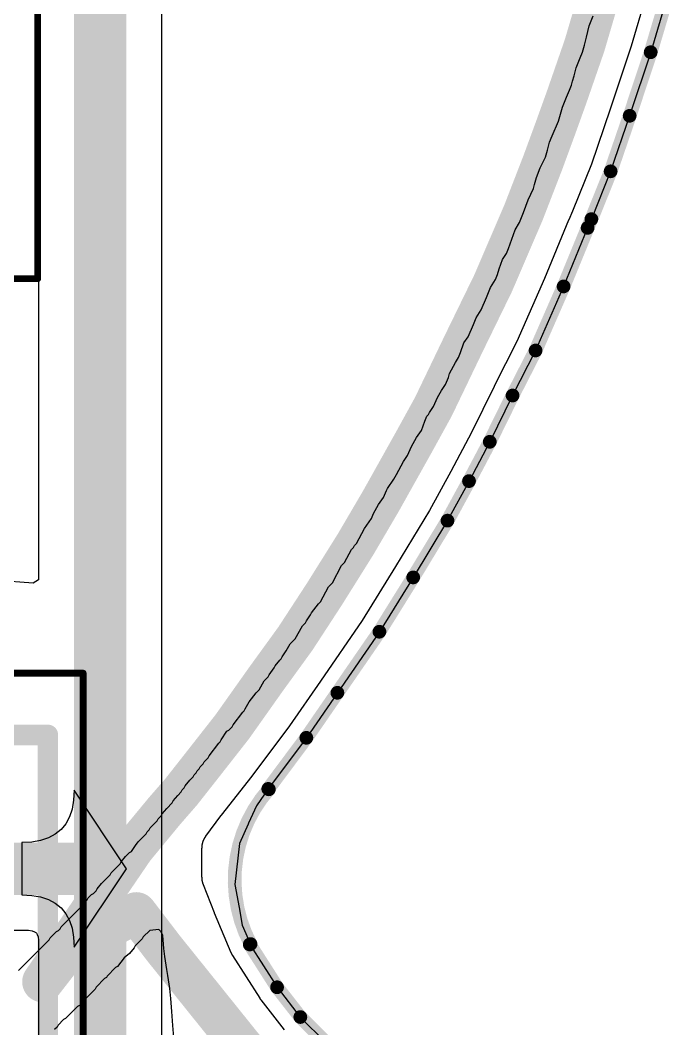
# Model space of a CAD drawing. Header units: inches. Extents: x -21.6 to 21.4, y -24.6 to 14.5.
# Drawn here: x 9.32 to 14.08, y -12.09 to -4.74 of the extents above; entities that cross this region are included whole.
import ezdxf

# ---------------------------------------------------------------- set-up
doc = ezdxf.new("R2010")
doc.units = ezdxf.units.IN
for name, color, linetype in [('Bottom Courtyard', 56, 'Continuous'), ('Bottom Layer', 5, 'Continuous'), ('Mechanical 4', 56, 'Continuous'), ('Top 3D Body', 56, 'Continuous'), ('Top Courtyard', 56, 'Continuous'), ('Top Layer', 1, 'Continuous'), ('Top Overlay', 2, 'Continuous')]:
    doc.layers.add(name, color=color, linetype=linetype)

# ---------------------------------------------------------------- blocks, each defined once
blk = doc.blocks.new('RES_THT_025W_220_54')
at = {"layer": 'Top 3D Body'}
for points in [[(3.2, 0.2, 0.127, 0.127, 0), (3.2, -1.143, 0.127, 0.127, 0)], [(-3.2, -1.143, 0.127, 0.127, 0), (3.2, -1.143, 0.127, 0.127, 0)]]:
    blk.add_lwpolyline(points, format="xyseb", dxfattribs=at)
blk.add_lwpolyline([(3.1683, -1.143, 0.0635, 0.0635, 1), (3.2318, -1.143, 0.0635, 0.0635, 1)], format="xyseb", close=True, dxfattribs=at)
blk.add_lwpolyline([(3.1683, -1.143, 0.0635, 0.0635, 1), (3.2318, -1.143, 0.0635, 0.0635, 1)], format="xyseb", close=True, dxfattribs=at)
at = {"layer": 'Top Courtyard'}
for points in [[(3.65, -0.85, 0.05, 0.05, 0), (3.65, -1.4, 0.05, 0.05, 0)], [(-3.65, -1.4, 0.05, 0.05, 0), (3.65, -1.4, 0.05, 0.05, 0)]]:
    blk.add_lwpolyline(points, format="xyseb", dxfattribs=at)
blk.add_lwpolyline([(3.6375, -1.4, 0.025, 0.025, 1), (3.6625, -1.4, 0.025, 0.025, 1)], format="xyseb", close=True, dxfattribs=at)
blk.add_lwpolyline([(3.6375, -1.4, 0.025, 0.025, 1), (3.6625, -1.4, 0.025, 0.025, 1)], format="xyseb", close=True, dxfattribs=at)
at = {"layer": 'Top Overlay'}
for points in [[(3.2, -0.8, 0.15, 0.15, 0), (3.2, -1.143, 0.15, 0.15, 0)], [(-3.2, -1.143, 0.15, 0.15, 0), (3.2, -1.143, 0.15, 0.15, 0)]]:
    blk.add_lwpolyline(points, format="xyseb", dxfattribs=at)
blk.add_lwpolyline([(3.1625, -1.143, 0.075, 0.075, 1), (3.2375, -1.143, 0.075, 0.075, 1)], format="xyseb", close=True, dxfattribs=at)
blk.add_lwpolyline([(3.1625, -1.143, 0.075, 0.075, 1), (3.2375, -1.143, 0.075, 0.075, 1)], format="xyseb", close=True, dxfattribs=at)
blk = doc.blocks.new('CR2032_VAY3_15_2_B_60')
at = {"layer": 'Bottom Courtyard'}
for points in [[(-11.169, 10.25, 0.05, 0.05, 0), (-11.169, -10.25, 0.05, 0.05, 0)], [(11.269, 10.25, 0.05, 0.05, 0), (-11.169, 10.25, 0.05, 0.05, 0)]]:
    blk.add_lwpolyline(points, format="xyseb", dxfattribs=at)
blk.add_lwpolyline([(-11.1815, 10.25, 0.025, 0.025, 1), (-11.1565, 10.25, 0.025, 0.025, 1)], format="xyseb", close=True, dxfattribs=at)
blk.add_lwpolyline([(-11.1815, 10.25, 0.025, 0.025, 1), (-11.1565, 10.25, 0.025, 0.025, 1)], format="xyseb", close=True, dxfattribs=at)

msp = doc.modelspace()

# ---------------------------------------------------------------- linework, layer by layer
at = {"layer": 'Bottom Layer'}
for p, q in [((14.0296, -4.5749), (13.911, -4.9743)), ((13.911, -4.9743), (13.7578, -5.4375)), ((13.7578, -5.4375), (13.6193, -5.8423)), ((13.6193, -5.8423), (13.4788, -6.1906)), ((13.4788, -6.1906), (13.4515, -6.2544)), ((13.4515, -6.2544), (13.2764, -6.6812)), ((13.2764, -6.6812), (13.0722, -7.148)), ((13.0722, -7.148), (12.9044, -7.4762)), ((12.9044, -7.4762), (12.7385, -7.8136)), ((12.7385, -7.8136), (12.5871, -8.0999)), ((12.5871, -8.0999), (12.4303, -8.388)), ((12.4303, -8.388), (12.1804, -8.802)), ((12.1804, -8.802), (11.9343, -9.1977)), ((11.9343, -9.1977), (11.6279, -9.6427)), ((11.6279, -9.6427), (11.4018, -9.9709)), ((11.4018, -9.9709), (11.1243, -10.3433)), ((11.1243, -10.3433), (11.0378, -10.4669)), ((11.1243, -10.3433), (11.1243, -10.3433)), ((11.0378, -10.4669), (10.9815, -10.593)), ((10.978, -10.6009), (10.9153, -10.7416)), ((10.9815, -10.593), (10.978, -10.6009)), ((10.9815, -10.593), (10.9815, -10.593)), ((10.9153, -10.7416), (10.88, -11.0402)), ((10.88, -11.0402), (10.9114, -11.2089)), ((10.9114, -11.2089), (10.9351, -11.3359)), ((10.9351, -11.3359), (10.9953, -11.4742)), ((10.9953, -11.4742), (10.9896, -11.4772)), ((10.9896, -11.4772), (11.1884, -11.789)), ((11.1884, -11.789), (11.358, -12.006)), ((11.358, -12.006), (11.544, -12.192))]:
    msp.add_line(p, q, dxfattribs=at)
at = {"layer": 'Mechanical 4'}
for points in [[(13.911, -4.9743, 0.1, 0.1, 0), (14.0296, -4.5749, 0.1, 0.1, 0)], [(13.7578, -5.4375, 0.1, 0.1, 0), (13.911, -4.9743, 0.1, 0.1, 0)], [(13.6193, -5.8423, 0.1, 0.1, 0), (13.7578, -5.4375, 0.1, 0.1, 0)], [(13.4788, -6.1906, 0.1, 0.1, 0), (13.6193, -5.8423, 0.1, 0.1, 0)], [(13.4515, -6.2544, 0.1, 0.1, 0), (13.4788, -6.1906, 0.1, 0.1, 0)], [(13.2764, -6.6812, 0.1, 0.1, 0), (13.4515, -6.2544, 0.1, 0.1, 0)], [(13.0722, -7.148, 0.1, 0.1, 0), (13.2764, -6.6812, 0.1, 0.1, 0)], [(12.9044, -7.4762, 0.1, 0.1, 0), (13.0722, -7.148, 0.1, 0.1, 0)], [(12.7385, -7.8136, 0.1, 0.1, 0), (12.9044, -7.4762, 0.1, 0.1, 0)], [(12.5871, -8.0999, 0.1, 0.1, 0), (12.7385, -7.8136, 0.1, 0.1, 0)], [(12.4303, -8.388, 0.1, 0.1, 0), (12.5871, -8.0999, 0.1, 0.1, 0)], [(12.1804, -8.802, 0.1, 0.1, 0), (12.4303, -8.388, 0.1, 0.1, 0)], [(11.9343, -9.1977, 0.1, 0.1, 0), (12.1804, -8.802, 0.1, 0.1, 0)], [(11.6279, -9.6427, 0.1, 0.1, 0), (11.9343, -9.1977, 0.1, 0.1, 0)], [(11.4018, -9.9709, 0.1, 0.1, 0), (11.6279, -9.6427, 0.1, 0.1, 0)], [(11.1243, -10.3433, 0.1, 0.1, 0), (11.4018, -9.9709, 0.1, 0.1, 0)], [(10.9953, -11.4742, 0.1, 0.1, -0.311432), (11.1286, -10.3464, 0.1, 0.1, 0)], [(10.9896, -11.4772, 0.1, 0.1, 0), (11.1884, -11.789, 0.1, 0.1, 0)], [(11.1884, -11.789, 0.1, 0.1, 0), (11.358, -12.006, 0.1, 0.1, 0)], [(11.358, -12.006, 0.1, 0.1, 0), (11.544, -12.192, 0.1, 0.1, 0)]]:
    msp.add_lwpolyline(points, format="xyseb", dxfattribs=at)
for points in [[(13.886, -4.9743, 0.05, 0.05, 1), (13.936, -4.9743, 0.05, 0.05, 1)], [(13.886, -4.9743, 0.05, 0.05, 1), (13.936, -4.9743, 0.05, 0.05, 1)], [(13.7329, -5.4375, 0.05, 0.05, 1), (13.7828, -5.4375, 0.05, 0.05, 1)], [(13.7329, -5.4375, 0.05, 0.05, 1), (13.7828, -5.4375, 0.05, 0.05, 1)], [(13.5943, -5.8423, 0.05, 0.05, 1), (13.6443, -5.8423, 0.05, 0.05, 1)], [(13.5943, -5.8423, 0.05, 0.05, 1), (13.6443, -5.8423, 0.05, 0.05, 1)], [(13.4538, -6.1906, 0.05, 0.05, 1), (13.5038, -6.1906, 0.05, 0.05, 1)], [(13.4538, -6.1906, 0.05, 0.05, 1), (13.5038, -6.1906, 0.05, 0.05, 1)], [(13.4265, -6.2544, 0.05, 0.05, 1), (13.4765, -6.2544, 0.05, 0.05, 1)], [(13.4265, -6.2544, 0.05, 0.05, 1), (13.4765, -6.2544, 0.05, 0.05, 1)], [(13.2514, -6.6812, 0.05, 0.05, 1), (13.3014, -6.6812, 0.05, 0.05, 1)], [(13.2514, -6.6812, 0.05, 0.05, 1), (13.3014, -6.6812, 0.05, 0.05, 1)], [(13.0472, -7.148, 0.05, 0.05, 1), (13.0972, -7.148, 0.05, 0.05, 1)], [(13.0472, -7.148, 0.05, 0.05, 1), (13.0972, -7.148, 0.05, 0.05, 1)], [(12.8794, -7.4762, 0.05, 0.05, 1), (12.9294, -7.4762, 0.05, 0.05, 1)], [(12.8794, -7.4762, 0.05, 0.05, 1), (12.9294, -7.4762, 0.05, 0.05, 1)], [(12.7135, -7.8136, 0.05, 0.05, 1), (12.7635, -7.8136, 0.05, 0.05, 1)], [(12.7135, -7.8136, 0.05, 0.05, 1), (12.7635, -7.8136, 0.05, 0.05, 1)], [(12.5621, -8.0999, 0.05, 0.05, 1), (12.6121, -8.0999, 0.05, 0.05, 1)], [(12.5621, -8.0999, 0.05, 0.05, 1), (12.6121, -8.0999, 0.05, 0.05, 1)], [(12.4053, -8.388, 0.05, 0.05, 1), (12.4553, -8.388, 0.05, 0.05, 1)], [(12.4053, -8.388, 0.05, 0.05, 1), (12.4553, -8.388, 0.05, 0.05, 1)], [(12.1554, -8.802, 0.05, 0.05, 1), (12.2054, -8.802, 0.05, 0.05, 1)], [(12.1554, -8.802, 0.05, 0.05, 1), (12.2054, -8.802, 0.05, 0.05, 1)], [(11.9093, -9.1977, 0.05, 0.05, 1), (11.9593, -9.1977, 0.05, 0.05, 1)], [(11.9093, -9.1977, 0.05, 0.05, 1), (11.9593, -9.1977, 0.05, 0.05, 1)], [(11.6029, -9.6427, 0.05, 0.05, 1), (11.6529, -9.6427, 0.05, 0.05, 1)], [(11.6029, -9.6427, 0.05, 0.05, 1), (11.6529, -9.6427, 0.05, 0.05, 1)], [(11.3768, -9.9709, 0.05, 0.05, 1), (11.4268, -9.9709, 0.05, 0.05, 1)], [(11.3768, -9.9709, 0.05, 0.05, 1), (11.4268, -9.9709, 0.05, 0.05, 1)], [(11.0993, -10.3433, 0.05, 0.05, 1), (11.1493, -10.3433, 0.05, 0.05, 1)], [(11.1036, -10.3464, 0.05, 0.05, 1), (11.1536, -10.3464, 0.05, 0.05, 1)], [(10.9646, -11.4772, 0.05, 0.05, 1), (11.0146, -11.4772, 0.05, 0.05, 1)], [(10.9703, -11.4742, 0.05, 0.05, 1), (11.0203, -11.4742, 0.05, 0.05, 1)], [(11.1634, -11.789, 0.05, 0.05, 1), (11.2134, -11.789, 0.05, 0.05, 1)], [(11.1634, -11.789, 0.05, 0.05, 1), (11.2134, -11.789, 0.05, 0.05, 1)], [(11.333, -12.006, 0.05, 0.05, 1), (11.383, -12.006, 0.05, 0.05, 1)], [(11.333, -12.006, 0.05, 0.05, 1), (11.383, -12.006, 0.05, 0.05, 1)]]:
    msp.add_lwpolyline(points, format="xyseb", close=True, dxfattribs=at)
at = {"layer": 'Top Layer'}
for p, q in [((9.4509, -3.6339), (9.4509, -8.8205)), ((10.3491, -10.925), (10.3491, -3.6339)), ((14.0296, -4.5749), (13.911, -4.9743)), ((13.911, -4.9743), (13.7578, -5.4375)), ((13.7578, -5.4375), (13.6193, -5.8423)), ((13.6193, -5.8423), (13.4788, -6.1906)), ((13.4788, -6.1906), (13.4515, -6.2544)), ((13.4515, -6.2544), (13.2764, -6.6812)), ((13.2764, -6.6812), (13.0722, -7.148)), ((13.0722, -7.148), (12.9044, -7.4762)), ((12.9044, -7.4762), (12.7385, -7.8136)), ((12.7385, -7.8136), (12.5871, -8.0999)), ((12.5871, -8.0999), (12.4303, -8.388)), ((12.4303, -8.388), (12.1804, -8.802)), ((9.4121, -8.8444), (9.0552, -8.8181)), ((9.4509, -8.8205), (9.4121, -8.8444)), ((12.1804, -8.802), (11.9343, -9.1977)), ((11.9343, -9.1977), (11.6279, -9.6427)), ((11.6279, -9.6427), (11.4018, -9.9709)), ((11.4018, -9.9709), (11.1243, -10.3433)), ((9.7095, -10.3535), (9.7057, -10.4259)), ((10.0905, -10.925), (9.7095, -10.3535)), ((11.1243, -10.3433), (11.0378, -10.4669)), ((11.1243, -10.3433), (11.1243, -10.3433)), ((9.7057, -10.4259), (9.6943, -10.4907)), ((9.6943, -10.4907), (9.6752, -10.5478)), ((11.0378, -10.4669), (10.9815, -10.593)), ((9.6752, -10.5478), (9.6485, -10.5973)), ((9.6143, -10.6392), (9.5723, -10.6735)), ((9.6485, -10.5973), (9.6143, -10.6392)), ((10.978, -10.6009), (10.9153, -10.7416)), ((10.9815, -10.593), (10.978, -10.6009)), ((10.9815, -10.593), (10.9815, -10.593)), ((9.4009, -10.7307), (9.3285, -10.7345)), ((9.4657, -10.7193), (9.4009, -10.7307)), ((9.5228, -10.7002), (9.4657, -10.7193)), ((9.5723, -10.6735), (9.5228, -10.7002)), ((9.3285, -10.7345), (9.3285, -11.1155)), ((10.9153, -10.7416), (10.88, -11.0402)), ((9.7095, -11.4965), (10.0905, -10.925)), ((10.0905, -10.925), (10.0905, -10.925)), ((10.0905, -10.925), (10.0905, -10.925)), ((10.0905, -10.925), (10.0905, -10.925)), ((10.0905, -10.925), (10.0905, -10.925)), ((10.0905, -10.925), (10.0905, -10.925)), ((10.0905, -10.925), (10.0905, -10.925)), ((10.0905, -10.925), (10.0905, -10.925)), ((10.0905, -10.925), (10.0905, -10.925)), ((10.0905, -10.925), (10.0905, -10.925)), ((10.0905, -10.925), (10.0905, -10.925)), ((10.3491, -12.7979), (10.3491, -10.925)), ((10.88, -11.0402), (10.9114, -11.2089)), ((9.3285, -11.1155), (9.4009, -11.1193)), ((9.4009, -11.1193), (9.4657, -11.1307)), ((9.4657, -11.1307), (9.5228, -11.1498)), ((9.5228, -11.1498), (9.5723, -11.1765)), ((9.5723, -11.1765), (9.6143, -11.2107)), ((9.6143, -11.2107), (9.6485, -11.2527)), ((10.9114, -11.2089), (10.9351, -11.3359)), ((9.6485, -11.2527), (9.6752, -11.3022)), ((9.6752, -11.3022), (9.6943, -11.3593)), ((6.2521, -11.3741), (9.3781, -11.3741)), ((9.3781, -11.3741), (9.4029, -11.3785)), ((9.4029, -11.3785), (9.4213, -11.3846)), ((9.4213, -11.3846), (9.4299, -11.3893)), ((9.4299, -11.3893), (9.4331, -11.3919)), ((9.4331, -11.3919), (9.4357, -11.3951)), ((9.6943, -11.3593), (9.7057, -11.4241)), ((10.9351, -11.3359), (10.9953, -11.4742)), ((9.4357, -11.3951), (9.4404, -11.4037)), ((9.4404, -11.4037), (9.4465, -11.4221)), ((9.4465, -11.4221), (9.4509, -11.4469)), ((9.4509, -11.4469), (9.4509, -12.7979)), ((9.7057, -11.4241), (9.7095, -11.4965)), ((10.9953, -11.4742), (10.9896, -11.4772)), ((10.9896, -11.4772), (11.1884, -11.789)), ((11.1884, -11.789), (11.358, -12.006)), ((11.358, -12.006), (11.544, -12.192))]:
    msp.add_line(p, q, dxfattribs=at)
for points in [[(9.9, -10.925, 0.381, 0.381, 0), (9.9, -3.6339, 0.381, 0.381, 0)], [(6.2521, -10.925, 0.381, 0.381, 0), (9.9, -10.925, 0.381, 0.381, 0)], [(9.9, -12.7979, 0.381, 0.381, 0), (9.9, -10.925, 0.381, 0.381, 0)]]:
    msp.add_lwpolyline(points, format="xyseb", dxfattribs=at)
msp.add_lwpolyline([(9.8048, -10.925, 0.1905, 0.1905, 1), (9.9953, -10.925, 0.1905, 0.1905, 1)], format="xyseb", close=True, dxfattribs=at)
msp.add_lwpolyline([(9.8048, -10.925, 0.1905, 0.1905, 1), (9.9953, -10.925, 0.1905, 0.1905, 1)], format="xyseb", close=True, dxfattribs=at)
msp.add_lwpolyline([(9.8048, -10.925, 0.1905, 0.1905, 1), (9.9953, -10.925, 0.1905, 0.1905, 1)], format="xyseb", close=True, dxfattribs=at)
at = {"layer": 'Top Overlay'}
for p, q in [((13.8854, -4.5334), (13.7679, -4.9293)), ((13.4624, -4.781), (13.4916, -4.708)), ((13.4442, -4.8649), (13.4624, -4.781)), ((13.415, -4.9743), (13.4296, -4.9232)), ((13.4296, -4.9232), (13.4442, -4.8649)), ((13.3968, -5.0144), (13.415, -4.9743)), ((13.7679, -4.9293), (13.6156, -5.3897)), ((13.3676, -5.0873), (13.3968, -5.0144)), ((13.3421, -5.1858), (13.353, -5.1457)), ((13.353, -5.1457), (13.3676, -5.0873)), ((13.3202, -5.2515), (13.3348, -5.215)), ((13.3348, -5.215), (13.3421, -5.1858)), ((13.2983, -5.3025), (13.3202, -5.2515)), ((13.2691, -5.3755), (13.2983, -5.3025)), ((13.24, -5.4776), (13.2691, -5.3755)), ((13.6156, -5.3897), (13.4786, -5.7899)), ((13.1925, -5.5834), (13.24, -5.4776)), ((13.1743, -5.6308), (13.1925, -5.5834)), ((13.1597, -5.6891), (13.1743, -5.6308)), ((13.1451, -5.7402), (13.1597, -5.6891)), ((13.105, -5.8168), (13.1451, -5.7402)), ((13.4786, -5.7899), (13.3403, -6.1331)), ((13.0795, -5.8861), (13.105, -5.8168)), ((13.0576, -5.9663), (13.0649, -5.9371)), ((13.0649, -5.9371), (13.0795, -5.8861)), ((13.0175, -6.0502), (13.0576, -5.9663)), ((12.9846, -6.1414), (13.0175, -6.0502)), ((12.9555, -6.2143), (12.9846, -6.1414)), ((13.3403, -6.1331), (13.3136, -6.1953)), ((12.9226, -6.269), (12.9555, -6.2143)), ((13.3127, -6.1975), (13.1383, -6.6226)), ((13.3132, -6.1964), (13.3127, -6.1975)), ((13.3136, -6.1953), (13.3132, -6.1964)), ((12.8752, -6.404), (12.9226, -6.269)), ((12.8315, -6.4842), (12.8606, -6.4404)), ((12.8606, -6.4404), (12.8752, -6.404)), ((12.8059, -6.5535), (12.8315, -6.4842)), ((12.7804, -6.6301), (12.795, -6.5936)), ((12.795, -6.5936), (12.8059, -6.5535)), ((12.733, -6.714), (12.7439, -6.6884)), ((12.7439, -6.6884), (12.7804, -6.6301)), ((13.1383, -6.6226), (12.9366, -7.0837)), ((12.6746, -6.8526), (12.7148, -6.7614)), ((12.7148, -6.7614), (12.733, -6.714)), ((12.6382, -6.9109), (12.6746, -6.8526)), ((12.5798, -7.0495), (12.6199, -6.9583)), ((12.6199, -6.9583), (12.6382, -6.9109)), ((12.5506, -7.0933), (12.5798, -7.0495)), ((12.5251, -7.1626), (12.5506, -7.0933)), ((12.9366, -7.0837), (12.7708, -7.408)), ((12.4886, -7.2355), (12.5105, -7.1991)), ((12.5105, -7.1991), (12.5251, -7.1626)), ((12.4449, -7.3158), (12.4886, -7.2355)), ((12.4157, -7.396), (12.4376, -7.3449)), ((12.4376, -7.3449), (12.4449, -7.3158)), ((12.3865, -7.4398), (12.4157, -7.396)), ((12.7698, -7.41), (12.6048, -7.7455)), ((12.7703, -7.409), (12.7698, -7.41)), ((12.7708, -7.408), (12.7703, -7.409)), ((12.3282, -7.5565), (12.3573, -7.4908)), ((12.3573, -7.4908), (12.3865, -7.4398)), ((12.299, -7.6002), (12.3282, -7.5565)), ((12.2662, -7.6622), (12.2807, -7.6258)), ((12.2807, -7.6258), (12.2917, -7.6148)), ((12.2917, -7.6148), (12.299, -7.6002)), ((12.2406, -7.7315), (12.2662, -7.6622)), ((12.1677, -7.8482), (12.2042, -7.7826)), ((12.2042, -7.7826), (12.2406, -7.7315)), ((12.6048, -7.7455), (12.455, -8.0289)), ((12.1385, -7.9139), (12.1677, -7.8482)), ((12.1093, -7.9577), (12.1385, -7.9139)), ((12.0583, -8.0525), (12.1093, -7.9577)), ((11.9926, -8.1546), (12.04, -8.0853)), ((12.04, -8.0853), (12.0583, -8.0525)), ((12.455, -8.0289), (12.3001, -8.3134)), ((11.9853, -8.1692), (11.9926, -8.1546)), ((11.927, -8.2713), (11.9634, -8.2203)), ((11.9634, -8.2203), (11.9853, -8.1692)), ((11.8905, -8.337), (11.927, -8.2713)), ((11.8249, -8.4464), (11.8759, -8.3734)), ((11.8759, -8.3734), (11.8905, -8.337)), ((12.3001, -8.3134), (12.0526, -8.7236)), ((11.7665, -8.5558), (11.8249, -8.4464)), ((11.679, -8.6944), (11.73, -8.5996)), ((11.73, -8.5996), (11.7446, -8.585)), ((11.7446, -8.585), (11.7519, -8.5704)), ((11.7519, -8.5704), (11.7665, -8.5558)), ((11.5914, -8.8403), (11.6571, -8.7163)), ((11.6571, -8.7163), (11.679, -8.6944)), ((12.0526, -8.7236), (11.8087, -9.1155)), ((11.5039, -8.9789), (11.5623, -8.8695)), ((11.5623, -8.8695), (11.5914, -8.8403)), ((11.4382, -9.0591), (11.4893, -8.9935)), ((11.4893, -8.9935), (11.5039, -8.9789)), ((11.4018, -9.1175), (11.431, -9.0737)), ((11.431, -9.0737), (11.4382, -9.0591)), ((11.8087, -9.1155), (11.5044, -9.5575)), ((11.3215, -9.2488), (11.3726, -9.1539)), ((11.3726, -9.1539), (11.3945, -9.1321)), ((11.3945, -9.1321), (11.4018, -9.1175)), ((11.2851, -9.2852), (11.3215, -9.2488)), ((11.2559, -9.3363), (11.2851, -9.2852)), ((11.1757, -9.4457), (11.2085, -9.4056)), ((11.2085, -9.4056), (11.2194, -9.3946)), ((11.2194, -9.3946), (11.2267, -9.3801)), ((11.2267, -9.3801), (11.2559, -9.3363)), ((11.1319, -9.5114), (11.1684, -9.4603)), ((11.1684, -9.4603), (11.1757, -9.4457)), ((11.0589, -9.6208), (11.0954, -9.5551)), ((11.0954, -9.5551), (11.1246, -9.5259)), ((11.1246, -9.5259), (11.1319, -9.5114)), ((11.0371, -9.6427), (11.0589, -9.6208)), ((11.5044, -9.5576), (11.2798, -9.8835)), ((11.5044, -9.5575), (11.5044, -9.5576)), ((10.986, -9.7083), (11.0371, -9.6427)), ((10.9386, -9.7849), (10.9495, -9.774)), ((10.9495, -9.774), (10.9568, -9.7594)), ((10.9568, -9.7594), (10.986, -9.7083)), ((10.8693, -9.8761), (10.9386, -9.7849)), ((10.7818, -9.9855), (10.8219, -9.9235)), ((10.8219, -9.9235), (10.8365, -9.9162)), ((10.8365, -9.9162), (10.862, -9.8907)), ((10.862, -9.8907), (10.8693, -9.8761)), ((11.2798, -9.8835), (11.0057, -10.2514)), ((10.7745, -10.0001), (10.7818, -9.9855)), ((10.6942, -10.1022), (10.7635, -10.011)), ((10.7635, -10.011), (10.7745, -10.0001)), ((10.6578, -10.146), (10.6869, -10.1168)), ((10.6869, -10.1168), (10.6942, -10.1022)), ((10.5994, -10.2262), (10.6067, -10.2116)), ((10.6067, -10.2116), (10.6213, -10.197)), ((10.6213, -10.197), (10.6286, -10.1824)), ((10.6286, -10.1824), (10.6505, -10.1606)), ((10.6505, -10.1606), (10.6578, -10.146)), ((10.5192, -10.321), (10.552, -10.2809)), ((10.552, -10.2809), (10.5775, -10.2554)), ((10.5775, -10.2554), (10.5848, -10.2408)), ((10.5848, -10.2408), (10.5994, -10.2262)), ((11.0057, -10.2514), (10.781, -10.534)), ((10.4645, -10.3903), (10.49, -10.3648)), ((10.49, -10.3648), (10.4973, -10.3502)), ((10.4973, -10.3502), (10.5119, -10.3356)), ((10.5119, -10.3356), (10.5192, -10.321)), ((10.4243, -10.445), (10.4316, -10.4304)), ((10.4316, -10.4304), (10.4645, -10.3903)), ((10.3514, -10.5253), (10.3842, -10.4852)), ((10.3842, -10.4852), (10.4243, -10.445)), ((10.2639, -10.6274), (10.3149, -10.5763)), ((10.3149, -10.5763), (10.3222, -10.5617)), ((10.3222, -10.5617), (10.3441, -10.5399)), ((10.3441, -10.5399), (10.3514, -10.5253)), ((10.7774, -10.5388), (10.668, -10.6883)), ((10.7776, -10.5385), (10.7774, -10.5388)), ((10.7778, -10.5383), (10.7776, -10.5385)), ((10.7792, -10.5364), (10.7778, -10.5383)), ((10.7806, -10.5345), (10.7792, -10.5364)), ((10.7808, -10.5344), (10.7806, -10.5345)), ((10.781, -10.534), (10.7808, -10.5344)), ((10.2347, -10.6712), (10.242, -10.6566)), ((10.242, -10.6566), (10.2566, -10.642)), ((10.2566, -10.642), (10.2639, -10.6274)), ((10.1581, -10.755), (10.1763, -10.7295)), ((10.1763, -10.7295), (10.2347, -10.6712)), ((10.6457, -10.733), (10.6451, -10.7347)), ((10.6462, -10.7311), (10.6457, -10.733)), ((10.6465, -10.7303), (10.6462, -10.7311)), ((10.6467, -10.7296), (10.6465, -10.7303)), ((10.6474, -10.7277), (10.6467, -10.7296)), ((10.6479, -10.726), (10.6474, -10.7277)), ((10.6482, -10.7253), (10.6479, -10.726)), ((10.6485, -10.7245), (10.6482, -10.7253)), ((10.6492, -10.7226), (10.6485, -10.7245)), ((10.6498, -10.721), (10.6492, -10.7226)), ((10.6501, -10.7203), (10.6498, -10.721)), ((10.6505, -10.7195), (10.6501, -10.7203)), ((10.6512, -10.7177), (10.6505, -10.7195)), ((10.6519, -10.7161), (10.6512, -10.7177)), ((10.6523, -10.7154), (10.6519, -10.7161)), ((10.6526, -10.7146), (10.6523, -10.7154)), ((10.6534, -10.7128), (10.6526, -10.7146)), ((10.6542, -10.7112), (10.6534, -10.7128)), ((10.6545, -10.7105), (10.6542, -10.7112)), ((10.6549, -10.7098), (10.6545, -10.7105)), ((10.6558, -10.7081), (10.6549, -10.7098)), ((10.6566, -10.7065), (10.6558, -10.7081)), ((10.657, -10.7057), (10.6566, -10.7065)), ((10.6574, -10.705), (10.657, -10.7057)), ((10.6583, -10.7034), (10.6574, -10.705)), ((10.6592, -10.7018), (10.6583, -10.7034)), ((10.6596, -10.7011), (10.6592, -10.7018)), ((10.66, -10.7004), (10.6596, -10.7011)), ((10.661, -10.6988), (10.66, -10.7004)), ((10.662, -10.6972), (10.661, -10.6988)), ((10.6624, -10.6965), (10.662, -10.6972)), ((10.6629, -10.6958), (10.6624, -10.6965)), ((10.6639, -10.6943), (10.6629, -10.6958)), ((10.6649, -10.6927), (10.6639, -10.6943)), ((10.6654, -10.692), (10.6649, -10.6927)), ((10.6658, -10.6914), (10.6654, -10.692)), ((10.6669, -10.6899), (10.6658, -10.6914)), ((10.668, -10.6883), (10.6669, -10.6899)), ((10.0851, -10.8353), (10.1143, -10.8061)), ((10.1143, -10.8061), (10.1289, -10.7988)), ((10.1289, -10.7988), (10.1581, -10.755)), ((10.6391, -10.7751), (10.639, -10.7769)), ((10.639, -10.7769), (10.639, -10.9848)), ((10.6392, -10.7697), (10.6391, -10.7716)), ((10.6391, -10.7716), (10.6391, -10.7724)), ((10.6391, -10.7724), (10.6391, -10.7732)), ((10.6391, -10.7732), (10.6391, -10.7751)), ((10.6393, -10.7679), (10.6392, -10.7697)), ((10.6394, -10.7671), (10.6393, -10.7679)), ((10.6396, -10.7643), (10.6394, -10.7662)), ((10.6394, -10.7662), (10.6394, -10.7671)), ((10.6397, -10.7625), (10.6396, -10.7643)), ((10.6398, -10.7618), (10.6397, -10.7625)), ((10.6399, -10.7609), (10.6398, -10.7618)), ((10.6401, -10.7589), (10.6399, -10.7609)), ((10.6403, -10.7572), (10.6401, -10.7589)), ((10.6405, -10.7564), (10.6403, -10.7572)), ((10.6406, -10.7556), (10.6405, -10.7564)), ((10.6409, -10.7537), (10.6406, -10.7556)), ((10.6411, -10.7519), (10.6409, -10.7537)), ((10.6413, -10.7511), (10.6411, -10.7519)), ((10.6414, -10.7503), (10.6413, -10.7511)), ((10.6418, -10.7485), (10.6414, -10.7503)), ((10.6421, -10.7466), (10.6418, -10.7485)), ((10.6423, -10.7458), (10.6421, -10.7466)), ((10.6425, -10.745), (10.6423, -10.7458)), ((10.6429, -10.7432), (10.6425, -10.745)), ((10.6433, -10.7414), (10.6429, -10.7432)), ((10.6435, -10.7406), (10.6433, -10.7414)), ((10.6437, -10.7398), (10.6435, -10.7406)), ((10.6442, -10.7381), (10.6437, -10.7398)), ((10.6447, -10.7362), (10.6442, -10.7381)), ((10.6449, -10.7354), (10.6447, -10.7362)), ((10.6451, -10.7347), (10.6449, -10.7354)), ((10.045, -10.89), (10.0523, -10.8754)), ((10.0523, -10.8754), (10.0851, -10.8353)), ((9.9794, -10.9556), (10.045, -10.89)), ((9.9101, -11.0322), (9.9721, -10.9702)), ((9.9721, -10.9702), (9.9794, -10.9556)), ((10.639, -10.9848), (10.6391, -10.9861)), ((10.6391, -10.9861), (10.6391, -10.9874)), ((10.6391, -10.9874), (10.6391, -10.9888)), ((10.6391, -10.9888), (10.6391, -10.9902)), ((10.6391, -10.9902), (10.6392, -10.9915)), ((10.6392, -10.9915), (10.6393, -10.9928)), ((10.6393, -10.9928), (10.6393, -10.994)), ((10.6393, -10.994), (10.6394, -10.9955)), ((10.6394, -10.9955), (10.6396, -10.997)), ((10.6396, -10.997), (10.6396, -10.9981)), ((10.6396, -10.9981), (10.6398, -10.9993)), ((10.6398, -10.9993), (10.6399, -11.0008)), ((10.6399, -11.0008), (10.6401, -11.0022)), ((10.6401, -11.0022), (10.6402, -11.0034)), ((10.6402, -11.0034), (10.6404, -11.0047)), ((10.6404, -11.0047), (10.6406, -11.0062)), ((10.6406, -11.0062), (10.6408, -11.0075)), ((10.6408, -11.0075), (10.641, -11.0087)), ((10.641, -11.0087), (10.6412, -11.01)), ((10.6412, -11.01), (10.6414, -11.0114)), ((10.6414, -11.0114), (10.6417, -11.0128)), ((10.6417, -11.0128), (10.6419, -11.014)), ((10.6419, -11.014), (10.6422, -11.0154)), ((10.6422, -11.0154), (10.6425, -11.0167)), ((10.6425, -11.0167), (10.6428, -11.0179)), ((10.6428, -11.0179), (10.643, -11.0192)), ((10.643, -11.0192), (10.6434, -11.0207)), ((10.6434, -11.0207), (10.6437, -11.0219)), ((10.6437, -11.0219), (10.644, -11.0231)), ((10.644, -11.0231), (10.6444, -11.0244)), ((10.6444, -11.0244), (10.6448, -11.0259)), ((10.6448, -11.0259), (10.6451, -11.0271)), ((10.6451, -11.0271), (10.6455, -11.0282)), ((9.8517, -11.1052), (9.87, -11.0869)), ((9.87, -11.0869), (9.8773, -11.0723)), ((9.8773, -11.0723), (9.9101, -11.0322)), ((10.6455, -11.0282), (10.6459, -11.0296)), ((10.6459, -11.0296), (10.6463, -11.031)), ((10.6463, -11.031), (10.6467, -11.0322)), ((10.6467, -11.0322), (10.6472, -11.0334)), ((10.6472, -11.0334), (10.6476, -11.0346)), ((10.6476, -11.0346), (10.648, -11.0359)), ((10.648, -11.0359), (10.6485, -11.0372)), ((10.6485, -11.0372), (10.649, -11.0385)), ((10.649, -11.0385), (10.6494, -11.0397)), ((10.6494, -11.0397), (10.7297, -11.2439)), ((9.7824, -11.1745), (9.8043, -11.1526)), ((9.8043, -11.1526), (9.8116, -11.138)), ((9.8116, -11.138), (9.8371, -11.1125)), ((9.8371, -11.1125), (9.8517, -11.1052)), ((9.6147, -11.3495), (9.7751, -11.1891)), ((9.7751, -11.1891), (9.7824, -11.1745)), ((10.7297, -11.2439), (10.7303, -11.2455)), ((10.7303, -11.2455), (10.7309, -11.2469)), ((10.7309, -11.2469), (10.8512, -11.535)), ((9.5344, -11.4298), (9.5818, -11.3824)), ((9.5818, -11.3824), (9.5964, -11.3751)), ((9.5964, -11.3751), (9.6074, -11.3641)), ((9.6074, -11.3641), (9.6147, -11.3495)), ((10.2602, -11.3751), (10.2128, -11.4225)), ((10.3259, -11.3678), (10.2602, -11.3751)), ((10.3441, -11.386), (10.3259, -11.3678)), ((10.355, -11.4115), (10.3441, -11.386)), ((9.3047, -11.6668), (9.5271, -11.4444)), ((9.5271, -11.4444), (9.5344, -11.4298)), ((10.2055, -11.4371), (10.1544, -11.4881)), ((10.2128, -11.4225), (10.2055, -11.4371)), ((10.3623, -11.5064), (10.355, -11.4115)), ((10.1472, -11.5027), (10.1143, -11.5428)), ((10.1544, -11.4881), (10.1472, -11.5027)), ((10.3696, -11.5647), (10.3623, -11.5064)), ((10.8512, -11.535), (10.852, -11.5368)), ((10.852, -11.5368), (10.853, -11.539)), ((10.853, -11.539), (10.8532, -11.5395)), ((10.8532, -11.5395), (10.8534, -11.5399)), ((10.8534, -11.5399), (10.8542, -11.5416)), ((10.8542, -11.5416), (10.8553, -11.5438)), ((10.0742, -11.5757), (10.0268, -11.6377)), ((10.1143, -11.5428), (10.0742, -11.5757)), ((10.3842, -11.6595), (10.3696, -11.5647)), ((10.8553, -11.5438), (10.8555, -11.5443)), ((10.8555, -11.5443), (10.8557, -11.5447)), ((10.8557, -11.5447), (10.8566, -11.5465)), ((10.8566, -11.5465), (10.8577, -11.5486)), ((10.8577, -11.5486), (10.858, -11.5491)), ((10.858, -11.5491), (10.8582, -11.5495)), ((10.8582, -11.5495), (10.8593, -11.5514)), ((10.8593, -11.5514), (10.8604, -11.5533)), ((10.8604, -11.5533), (10.8606, -11.5536)), ((10.8606, -11.5536), (10.8609, -11.5541)), ((10.8609, -11.5541), (10.8621, -11.5561)), ((10.8621, -11.5561), (10.8632, -11.5578)), ((10.8632, -11.5578), (11.0619, -11.8696)), ((10.0122, -11.645), (9.9502, -11.707)), ((10.0268, -11.6377), (10.0122, -11.645)), ((10.3915, -11.7033), (10.3842, -11.6595)), ((9.932, -11.7252), (9.87, -11.7872)), ((9.9466, -11.7179), (9.932, -11.7252)), ((9.9502, -11.707), (9.9466, -11.7179)), ((10.4061, -11.7981), (10.3915, -11.7033)), ((9.8627, -11.8018), (9.7824, -11.882)), ((9.87, -11.7872), (9.8627, -11.8018)), ((10.4134, -11.8711), (10.4061, -11.7981)), ((9.7751, -11.8966), (9.7496, -11.9221)), ((9.7824, -11.882), (9.7751, -11.8966)), ((10.4207, -11.9659), (10.4134, -11.8711)), ((11.0619, -11.8696), (11.0629, -11.8711)), ((11.0629, -11.8711), (11.0639, -11.8727)), ((11.0639, -11.8727), (11.0644, -11.8735)), ((11.0644, -11.8735), (11.0649, -11.8741)), ((11.0649, -11.8741), (11.066, -11.8756)), ((11.066, -11.8756), (11.067, -11.8771)), ((11.067, -11.8771), (11.0675, -11.8777)), ((11.0675, -11.8777), (11.068, -11.8785)), ((11.068, -11.8785), (11.0692, -11.88)), ((11.0692, -11.88), (11.0702, -11.8814)), ((11.0702, -11.8814), (11.2398, -12.0984)), ((9.735, -11.9294), (9.6475, -12.017)), ((9.7496, -11.9221), (9.735, -11.9294)), ((10.428, -12.068), (10.4207, -11.9659)), ((9.6329, -12.0243), (9.5928, -12.0644)), ((9.6475, -12.017), (9.6329, -12.0243)), ((9.5855, -12.079), (9.5673, -12.0972)), ((9.5928, -12.0644), (9.5855, -12.079)), ((10.4426, -12.2431), (10.428, -12.068))]:
    msp.add_line(p, q, dxfattribs=at)
for points in [[(13.4296, -4.9232, 0.3, 0.3, 0), (13.539, -4.5512, 0.3, 0.3, 0)], [(13.2983, -5.3025, 0.3, 0.3, 0), (13.4296, -4.9232, 0.3, 0.3, 0)], [(13.2162, -5.5305, 0.3, 0.3, 0), (13.2983, -5.3025, 0.3, 0.3, 0)], [(13.1251, -5.7785, 0.3, 0.3, 0), (13.2162, -5.5305, 0.3, 0.3, 0)], [(12.9846, -6.1414, 0.3, 0.3, 0), (13.1251, -5.7785, 0.3, 0.3, 0)], [(12.7622, -6.6593, 0.3, 0.3, 0), (12.9846, -6.1414, 0.3, 0.3, 0)], [(12.5506, -7.0933, 0.3, 0.3, 0), (12.7622, -6.6593, 0.3, 0.3, 0)], [(12.3282, -7.5565, 0.3, 0.3, 0), (12.5506, -7.0933, 0.3, 0.3, 0)], [(12.1859, -7.8154, 0.3, 0.3, 0), (12.3282, -7.5565, 0.3, 0.3, 0)], [(11.9452, -8.2458, 0.3, 0.3, 0), (12.1859, -7.8154, 0.3, 0.3, 0)], [(11.7592, -8.5631, 0.3, 0.3, 0), (11.9452, -8.2458, 0.3, 0.3, 0)], [(11.5331, -8.9242, 0.3, 0.3, 0), (11.7592, -8.5631, 0.3, 0.3, 0)], [(11.3215, -9.2488, 0.3, 0.3, 0), (11.5331, -8.9242, 0.3, 0.3, 0)], [(11.11, -9.5405, 0.3, 0.3, 0), (11.3215, -9.2488, 0.3, 0.3, 0)], [(10.862, -9.8907, 0.3, 0.3, 0), (11.11, -9.5405, 0.3, 0.3, 0)], [(10.6505, -10.1606, 0.3, 0.3, 0), (10.862, -9.8907, 0.3, 0.3, 0)], [(10.49, -10.3648, 0.3, 0.3, 0), (10.6505, -10.1606, 0.3, 0.3, 0)], [(10.3678, -10.5052, 0.3, 0.3, 0), (10.49, -10.3648, 0.3, 0.3, 0)], [(10.1435, -10.7769, 0.3, 0.3, 0), (10.3678, -10.5052, 0.3, 0.3, 0)], [(9.4812, -11.749, 0.3, 0.3, 0), (10.1435, -10.7769, 0.3, 0.3, 0)], [(9.6585, -11.5207, 0.3, 0.3, 0), (10.1629, -11.2459, 0.3, 0.3, 0)], [(10.1629, -11.2459, 0.3, 0.3, 0), (10.3623, -11.5064, 0.3, 0.3, 0)], [(9.4812, -11.749, 0.3, 0.3, 0), (9.6585, -11.5207, 0.3, 0.3, 0)], [(10.3623, -11.5064, 0.3, 0.3, 0), (11.0188, -12.3233, 0.3, 0.3, 0)]]:
    msp.add_lwpolyline(points, format="xyseb", dxfattribs=at)
for points in [[(13.3546, -4.9232, 0.15, 0.15, 1), (13.5046, -4.9232, 0.15, 0.15, 1)], [(13.3546, -4.9232, 0.15, 0.15, 1), (13.5046, -4.9232, 0.15, 0.15, 1)], [(13.2233, -5.3025, 0.15, 0.15, 1), (13.3733, -5.3025, 0.15, 0.15, 1)], [(13.2233, -5.3025, 0.15, 0.15, 1), (13.3733, -5.3025, 0.15, 0.15, 1)], [(13.1412, -5.5305, 0.15, 0.15, 1), (13.2912, -5.5305, 0.15, 0.15, 1)], [(13.1412, -5.5305, 0.15, 0.15, 1), (13.2912, -5.5305, 0.15, 0.15, 1)], [(13.0501, -5.7785, 0.15, 0.15, 1), (13.2001, -5.7785, 0.15, 0.15, 1)], [(13.0501, -5.7785, 0.15, 0.15, 1), (13.2001, -5.7785, 0.15, 0.15, 1)], [(12.9096, -6.1414, 0.15, 0.15, 1), (13.0596, -6.1414, 0.15, 0.15, 1)], [(12.9096, -6.1414, 0.15, 0.15, 1), (13.0596, -6.1414, 0.15, 0.15, 1)], [(12.6872, -6.6593, 0.15, 0.15, 1), (12.8372, -6.6593, 0.15, 0.15, 1)], [(12.6872, -6.6593, 0.15, 0.15, 1), (12.8372, -6.6593, 0.15, 0.15, 1)], [(12.4756, -7.0933, 0.15, 0.15, 1), (12.6256, -7.0933, 0.15, 0.15, 1)], [(12.4756, -7.0933, 0.15, 0.15, 1), (12.6256, -7.0933, 0.15, 0.15, 1)], [(12.2532, -7.5565, 0.15, 0.15, 1), (12.4032, -7.5565, 0.15, 0.15, 1)], [(12.2532, -7.5565, 0.15, 0.15, 1), (12.4032, -7.5565, 0.15, 0.15, 1)], [(12.1109, -7.8154, 0.15, 0.15, 1), (12.2609, -7.8154, 0.15, 0.15, 1)], [(12.1109, -7.8154, 0.15, 0.15, 1), (12.2609, -7.8154, 0.15, 0.15, 1)], [(11.8702, -8.2458, 0.15, 0.15, 1), (12.0202, -8.2458, 0.15, 0.15, 1)], [(11.8702, -8.2458, 0.15, 0.15, 1), (12.0202, -8.2458, 0.15, 0.15, 1)], [(11.6842, -8.5631, 0.15, 0.15, 1), (11.8342, -8.5631, 0.15, 0.15, 1)], [(11.6842, -8.5631, 0.15, 0.15, 1), (11.8342, -8.5631, 0.15, 0.15, 1)], [(11.4581, -8.9242, 0.15, 0.15, 1), (11.6081, -8.9242, 0.15, 0.15, 1)], [(11.4581, -8.9242, 0.15, 0.15, 1), (11.6081, -8.9242, 0.15, 0.15, 1)], [(11.2465, -9.2488, 0.15, 0.15, 1), (11.3965, -9.2488, 0.15, 0.15, 1)], [(11.2465, -9.2488, 0.15, 0.15, 1), (11.3965, -9.2488, 0.15, 0.15, 1)], [(11.035, -9.5405, 0.15, 0.15, 1), (11.185, -9.5405, 0.15, 0.15, 1)], [(11.035, -9.5405, 0.15, 0.15, 1), (11.185, -9.5405, 0.15, 0.15, 1)], [(10.787, -9.8907, 0.15, 0.15, 1), (10.937, -9.8907, 0.15, 0.15, 1)], [(10.787, -9.8907, 0.15, 0.15, 1), (10.937, -9.8907, 0.15, 0.15, 1)], [(10.5755, -10.1606, 0.15, 0.15, 1), (10.7255, -10.1606, 0.15, 0.15, 1)], [(10.5755, -10.1606, 0.15, 0.15, 1), (10.7255, -10.1606, 0.15, 0.15, 1)], [(10.415, -10.3648, 0.15, 0.15, 1), (10.565, -10.3648, 0.15, 0.15, 1)], [(10.415, -10.3648, 0.15, 0.15, 1), (10.565, -10.3648, 0.15, 0.15, 1)], [(10.2928, -10.5052, 0.15, 0.15, 1), (10.4428, -10.5052, 0.15, 0.15, 1)], [(10.2928, -10.5052, 0.15, 0.15, 1), (10.4428, -10.5052, 0.15, 0.15, 1)], [(10.0685, -10.7769, 0.15, 0.15, 1), (10.2185, -10.7769, 0.15, 0.15, 1)], [(10.0685, -10.7769, 0.15, 0.15, 1), (10.2185, -10.7769, 0.15, 0.15, 1)], [(10.0879, -11.2459, 0.15, 0.15, 1), (10.2379, -11.2459, 0.15, 0.15, 1)], [(10.0879, -11.2459, 0.15, 0.15, 1), (10.2379, -11.2459, 0.15, 0.15, 1)], [(9.5835, -11.5207, 0.15, 0.15, 1), (9.7335, -11.5207, 0.15, 0.15, 1)], [(9.5835, -11.5207, 0.15, 0.15, 1), (9.7335, -11.5207, 0.15, 0.15, 1)], [(10.2873, -11.5064, 0.15, 0.15, 1), (10.4373, -11.5064, 0.15, 0.15, 1)], [(10.2873, -11.5064, 0.15, 0.15, 1), (10.4373, -11.5064, 0.15, 0.15, 1)], [(9.4062, -11.749, 0.15, 0.15, 1), (9.5562, -11.749, 0.15, 0.15, 1)], [(9.4062, -11.749, 0.15, 0.15, 1), (9.5562, -11.749, 0.15, 0.15, 1)]]:
    msp.add_lwpolyline(points, format="xyseb", close=True, dxfattribs=at)

# ---------------------------------------------------------------- block references
for name, p, rotation in [('CR2032_VAY3_15_2_B_60', (-1.725, 3.625), 180), ('RES_THT_025W_220_54', (8.375, -13.15), 90)]:
    msp.add_blockref(name, p, dxfattribs=dict(rotation=rotation))

doc.saveas('drawing.dxf')
